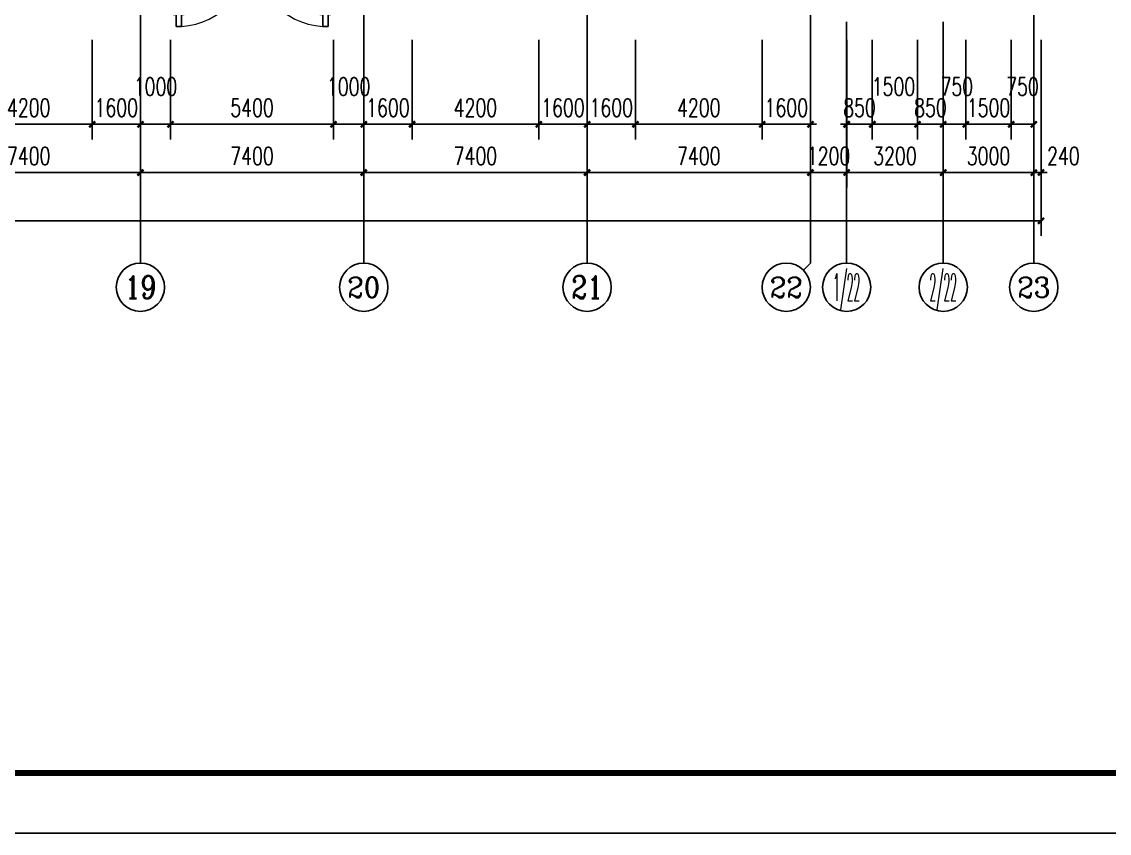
# Model space of a CAD drawing. Extents: x 13276711 to 13543385, y -848943 to -68012.
# Drawn here: x 13475653 to 13511685, y -319043 to -292143 of the extents above; entities that cross this region are included whole.
import ezdxf
from ezdxf.enums import TextEntityAlignment as Align

# ---------------------------------------------------------------- set-up
doc = ezdxf.new("R2010")
doc.units = 0
doc.header["$LTSCALE"] = 1000
doc.header["$MEASUREMENT"] = 0
doc.linetypes.add('DOTE', pattern=[2.42, 2, -0.2, 0.02, -0.2])
for name, color, linetype in [('AXIS', 3, 'Continuous'), ('AXIS_TEXT', 7, 'Continuous'), ('DOTE', 1, 'DOTE'), ('PUB_DIM', 3, 'Continuous'), ('TK', 4, 'Continuous'), ('WINDOW', 4, 'Continuous'), ('WINDOW_TEXT', 7, 'Continuous')]:
    doc.layers.add(name, color=color, linetype=linetype)
doc.styles.add('_TCH_AXIS', font='COMPLEX', dxfattribs={"bigfont": 'GBCBIG'})
doc.styles.add('_TCH_DIM_T3', font='SIMPLEX', dxfattribs={"width": 0.705882, "bigfont": 'GBCBIG'})
doc.styles.add('_TCH_WINDOW', font='SIMPLEX', dxfattribs={"height": 3.5, "bigfont": 'GBCBIG'})
doc.styles.add('COMPLEX', font='COMPLEX')
doc.dimstyles.new('_TCH_ARCH&&200', dxfattribs={"dimtxt": 595, "dimasz": 200, "dimexe": 500, "dimexo": 600, "dimgap": 252.5, "dimtad": 1, "dimdec": 0, "dimzin": 0, "dimdsep": 46, "dimtxsty": '_TCH_DIM_T3', "dimblk": 'ARCHTICK', "dimcen": 0.09, "dimclrt": 7, "dimazin": 2, "dimtfac": 1, "dimtdec": 0, "dimtix": 1, "dimtmove": 2, "dimatfit": 3, "dimfxl": 0, "dimtolj": 1, "dimtzin": 0, "dimarcsym": 0})

# ---------------------------------------------------------------- blocks, each defined once
blk = doc.blocks.new('GeYuanFrame_27736213', base_point=(20.09, 4.53))
at = {"layer": 'TK'}
blk.add_lwpolyline([(20.09, 4.53), (20.09, 598.53), (1071.09, 598.53), (1071.09, 4.53)], close=True, dxfattribs=at)
at = {"layer": 'TK', "const_width": 1}
blk.add_lwpolyline([(45.09, 588.53), (1061.09, 588.53), (1061.09, 14.53), (45.09, 14.53)], close=True, dxfattribs=at)
blk = doc.blocks.new('_AXISO')
blk.add_circle((0, 0), 0.5)
at = {"layer": 'AXIS_TEXT', "style": 'COMPLEX', "width": 1.041667}
blk.add_attdef('A', text='', height=0.56, dxfattribs=at).set_placement((-0.25, -0.28), (0.25, -0.28), align=Align.FIT)
blk = doc.blocks.new('_ArchTick')
at = {"color": 0, "linetype": 'ByBlock', "const_width": 0.4}
blk.add_lwpolyline([(-0.5, -0.5), (0.5, 0.5)], dxfattribs=at)
blk = doc.blocks.new('*D56')
at = {"layer": 'AXIS', "color": 0, "lineweight": -2}
for p, q in [((13346145, -292743), (13346145, -299243)), ((13509425, -292743), (13509425, -299243)), ((13346145, -298743), (13509425, -298743))]:
    blk.add_line(p, q, dxfattribs=at)
at = {"layer": 'Defpoints', "color": 0}
for p in [(13346145, -292143), (13509425, -292143), (13509425, -298743)]:
    blk.add_point(p, dxfattribs=at)
at = {"layer": 'AXIS', "color": 0, "lineweight": -2, "xscale": 200, "yscale": 200, "zscale": 200, "rotation": 180}
blk.add_blockref('_ArchTick', (13346145, -298743), dxfattribs=at)
at = {"layer": 'AXIS', "color": 0, "lineweight": -2, "xscale": 200, "yscale": 200, "zscale": 200}
blk.add_blockref('_ArchTick', (13509425, -298743), dxfattribs=at)
at = {"layer": 'AXIS', "color": 7, "insert": (13427785, -298193), "char_height": 595, "attachment_point": 5, "style": '_TCH_DIM_T3'}
blk.add_mtext('\\A1;163280', dxfattribs=at)
blk = doc.blocks.new('*D77')
at = {"layer": 'AXIS', "color": 0, "lineweight": -2}
for p, q in [((13472185, -292743), (13472185, -297643)), ((13479585, -292743), (13479585, -297643)), ((13472185, -297143), (13479585, -297143))]:
    blk.add_line(p, q, dxfattribs=at)
at = {"layer": 'Defpoints', "color": 0}
for p in [(13472185, -292143), (13479585, -292143), (13479585, -297143)]:
    blk.add_point(p, dxfattribs=at)
at = {"layer": 'AXIS', "color": 0, "lineweight": -2, "xscale": 200, "yscale": 200, "zscale": 200, "rotation": 180}
blk.add_blockref('_ArchTick', (13472185, -297143), dxfattribs=at)
at = {"layer": 'AXIS', "color": 0, "lineweight": -2, "xscale": 200, "yscale": 200, "zscale": 200}
blk.add_blockref('_ArchTick', (13479585, -297143), dxfattribs=at)
at = {"layer": 'AXIS', "color": 7, "insert": (13475885, -296593), "char_height": 595, "attachment_point": 5, "style": '_TCH_DIM_T3'}
blk.add_mtext('\\A1;7400', dxfattribs=at)
blk = doc.blocks.new('*D78')
at = {"layer": 'AXIS', "color": 0, "lineweight": -2}
for p, q in [((13479585, -292743), (13479585, -297643)), ((13486985, -292743), (13486985, -297643)), ((13479585, -297143), (13486985, -297143))]:
    blk.add_line(p, q, dxfattribs=at)
at = {"layer": 'Defpoints', "color": 0}
for p in [(13479585, -292143), (13486985, -292143), (13486985, -297143)]:
    blk.add_point(p, dxfattribs=at)
at = {"layer": 'AXIS', "color": 0, "lineweight": -2, "xscale": 200, "yscale": 200, "zscale": 200, "rotation": 180}
blk.add_blockref('_ArchTick', (13479585, -297143), dxfattribs=at)
at = {"layer": 'AXIS', "color": 0, "lineweight": -2, "xscale": 200, "yscale": 200, "zscale": 200}
blk.add_blockref('_ArchTick', (13486985, -297143), dxfattribs=at)
at = {"layer": 'AXIS', "color": 7, "insert": (13483285, -296593), "char_height": 595, "attachment_point": 5, "style": '_TCH_DIM_T3'}
blk.add_mtext('\\A1;7400', dxfattribs=at)
blk = doc.blocks.new('*D79')
at = {"layer": 'AXIS', "color": 0, "lineweight": -2}
for p, q in [((13486985, -292743), (13486985, -297643)), ((13494385, -292743), (13494385, -297643)), ((13486985, -297143), (13494385, -297143))]:
    blk.add_line(p, q, dxfattribs=at)
at = {"layer": 'Defpoints', "color": 0}
for p in [(13486985, -292143), (13494385, -292143), (13494385, -297143)]:
    blk.add_point(p, dxfattribs=at)
at = {"layer": 'AXIS', "color": 0, "lineweight": -2, "xscale": 200, "yscale": 200, "zscale": 200, "rotation": 180}
blk.add_blockref('_ArchTick', (13486985, -297143), dxfattribs=at)
at = {"layer": 'AXIS', "color": 0, "lineweight": -2, "xscale": 200, "yscale": 200, "zscale": 200}
blk.add_blockref('_ArchTick', (13494385, -297143), dxfattribs=at)
at = {"layer": 'AXIS', "color": 7, "insert": (13490685, -296593), "char_height": 595, "attachment_point": 5, "style": '_TCH_DIM_T3'}
blk.add_mtext('\\A1;7400', dxfattribs=at)
blk = doc.blocks.new('*D80')
at = {"layer": 'AXIS', "color": 0, "lineweight": -2}
for p, q in [((13494385, -292743), (13494385, -297643)), ((13501785, -292743), (13501785, -297643)), ((13494385, -297143), (13501785, -297143))]:
    blk.add_line(p, q, dxfattribs=at)
at = {"layer": 'Defpoints', "color": 0}
for p in [(13494385, -292143), (13501785, -292143), (13501785, -297143)]:
    blk.add_point(p, dxfattribs=at)
at = {"layer": 'AXIS', "color": 0, "lineweight": -2, "xscale": 200, "yscale": 200, "zscale": 200, "rotation": 180}
blk.add_blockref('_ArchTick', (13494385, -297143), dxfattribs=at)
at = {"layer": 'AXIS', "color": 0, "lineweight": -2, "xscale": 200, "yscale": 200, "zscale": 200}
blk.add_blockref('_ArchTick', (13501785, -297143), dxfattribs=at)
at = {"layer": 'AXIS', "color": 7, "insert": (13498085, -296593), "char_height": 595, "attachment_point": 5, "style": '_TCH_DIM_T3'}
blk.add_mtext('\\A1;7400', dxfattribs=at)
blk = doc.blocks.new('*D81')
at = {"layer": 'AXIS', "color": 0, "lineweight": -2}
for p, q in [((13501785, -292743), (13501785, -297643)), ((13502985, -292743), (13502985, -297643)), ((13501785, -297143), (13501585, -297143)), ((13501785, -297143), (13502985, -297143)), ((13502985, -297143), (13503185, -297143))]:
    blk.add_line(p, q, dxfattribs=at)
at = {"layer": 'Defpoints', "color": 0}
for p in [(13501785, -292143), (13502985, -292143), (13502985, -297143)]:
    blk.add_point(p, dxfattribs=at)
at = {"layer": 'AXIS', "color": 0, "lineweight": -2, "xscale": 200, "yscale": 200, "zscale": 200}
blk.add_blockref('_ArchTick', (13501785, -297143), dxfattribs=at)
at = {"layer": 'AXIS', "color": 0, "lineweight": -2, "xscale": 200, "yscale": 200, "zscale": 200, "rotation": 180}
blk.add_blockref('_ArchTick', (13502985, -297143), dxfattribs=at)
at = {"layer": 'AXIS', "color": 7, "insert": (13502385, -296593), "char_height": 595, "attachment_point": 5, "style": '_TCH_DIM_T3'}
blk.add_mtext('\\A1;1200', dxfattribs=at)
blk = doc.blocks.new('*D82')
at = {"layer": 'AXIS', "color": 0, "lineweight": -2}
for p, q in [((13502985, -292743), (13502985, -297643)), ((13506185, -292743), (13506185, -297643)), ((13502985, -297143), (13506185, -297143))]:
    blk.add_line(p, q, dxfattribs=at)
at = {"layer": 'Defpoints', "color": 0}
for p in [(13502985, -292143), (13506185, -292143), (13506185, -297143)]:
    blk.add_point(p, dxfattribs=at)
at = {"layer": 'AXIS', "color": 0, "lineweight": -2, "xscale": 200, "yscale": 200, "zscale": 200, "rotation": 180}
blk.add_blockref('_ArchTick', (13502985, -297143), dxfattribs=at)
at = {"layer": 'AXIS', "color": 0, "lineweight": -2, "xscale": 200, "yscale": 200, "zscale": 200}
blk.add_blockref('_ArchTick', (13506185, -297143), dxfattribs=at)
at = {"layer": 'AXIS', "color": 7, "insert": (13504585, -296593), "char_height": 595, "attachment_point": 5, "style": '_TCH_DIM_T3'}
blk.add_mtext('\\A1;3200', dxfattribs=at)
blk = doc.blocks.new('*D83')
at = {"layer": 'AXIS', "color": 0, "lineweight": -2}
for p, q in [((13506185, -292743), (13506185, -297643)), ((13509185, -292743), (13509185, -297643)), ((13506185, -297143), (13509185, -297143))]:
    blk.add_line(p, q, dxfattribs=at)
at = {"layer": 'Defpoints', "color": 0}
for p in [(13506185, -292143), (13509185, -292143), (13509185, -297143)]:
    blk.add_point(p, dxfattribs=at)
at = {"layer": 'AXIS', "color": 0, "lineweight": -2, "xscale": 200, "yscale": 200, "zscale": 200, "rotation": 180}
blk.add_blockref('_ArchTick', (13506185, -297143), dxfattribs=at)
at = {"layer": 'AXIS', "color": 0, "lineweight": -2, "xscale": 200, "yscale": 200, "zscale": 200}
blk.add_blockref('_ArchTick', (13509185, -297143), dxfattribs=at)
at = {"layer": 'AXIS', "color": 7, "insert": (13507685, -296593), "char_height": 595, "attachment_point": 5, "style": '_TCH_DIM_T3'}
blk.add_mtext('\\A1;3000', dxfattribs=at)
blk = doc.blocks.new('*D84')
at = {"layer": 'AXIS', "color": 0, "lineweight": -2}
for p, q in [((13509185, -292743), (13509185, -297643)), ((13509425, -292743), (13509425, -297643)), ((13509185, -297143), (13508985, -297143)), ((13509185, -297143), (13509425, -297143)), ((13509425, -297143), (13509625, -297143))]:
    blk.add_line(p, q, dxfattribs=at)
at = {"layer": 'Defpoints', "color": 0}
for p in [(13509185, -292143), (13509425, -292143), (13509425, -297143)]:
    blk.add_point(p, dxfattribs=at)
at = {"layer": 'AXIS', "color": 0, "lineweight": -2, "xscale": 200, "yscale": 200, "zscale": 200}
blk.add_blockref('_ArchTick', (13509185, -297143), dxfattribs=at)
at = {"layer": 'AXIS', "color": 0, "lineweight": -2, "xscale": 200, "yscale": 200, "zscale": 200, "rotation": 180}
blk.add_blockref('_ArchTick', (13509425, -297143), dxfattribs=at)
at = {"layer": 'AXIS', "color": 7, "insert": (13510165, -296593), "char_height": 595, "attachment_point": 5, "style": '_TCH_DIM_T3'}
blk.add_mtext('\\A1;240', dxfattribs=at)
blk = doc.blocks.new('$DorLib2D$00000011')
for p, q in [((-0.4667, 0.4709), (-0.4667, -0.0625)), ((-0.4667, 0.4709), (-0.4333, 0.4709)), ((-0.4333, 0.4709), (-0.4333, 0.0042)), ((0.4333, 0.4709), (0.4333, 0.0042)), ((0.4667, 0.4709), (0.4333, 0.4709)), ((0.4667, 0.4709), (0.4667, -0.0625)), ((-0.4833, 0.3962), (-0.4667, 0.3962)), ((-0.4167, 0.3962), (-0.4333, 0.3962)), ((0.4167, 0.3962), (0.4333, 0.3962)), ((0.4833, 0.3962), (0.4667, 0.3962)), ((-0.4833, 0.2346), (-0.4667, 0.2346)), ((-0.4167, 0.2346), (-0.4333, 0.2346)), ((0.4167, 0.2346), (0.4333, 0.2346)), ((0.4833, 0.2346), (0.4667, 0.2346)), ((-0.5, 0.0042), (-0.4333, 0.0042)), ((-0.5, 0.0042), (-0.5, -0.0625)), ((0.5, 0.0042), (0.4333, 0.0042)), ((0.5, 0.0042), (0.5, -0.0625)), ((-0.5, -0.0625), (-0.4667, -0.0625)), ((0.5, -0.0625), (0.4667, -0.0625))]:
    blk.add_line(p, q)
at = {"lineweight": 13}
for p, q in [((-0.4833, 0.3962), (-0.4833, 0.2346)), ((-0.4167, 0.3962), (-0.4167, 0.2346)), ((0.4167, 0.3962), (0.4167, 0.2346)), ((0.4833, 0.3962), (0.4833, 0.2346))]:
    blk.add_line(p, q, dxfattribs=at)
for centre, start, end in [((-0.4667, 0.0042), 0, 85.90396), ((0.4667, 0.0042), 94.09604, 180)]:
    blk.add_arc(centre, 0.4667, start, end, dxfattribs=at)
blk = doc.blocks.new('*D379')
at = {"layer": 'Defpoints', "color": 0}
for p in [(13473785, -292143), (13477985, -292143), (13477985, -295543)]:
    blk.add_point(p, dxfattribs=at)
at = {"layer": 'PUB_DIM', "color": 0, "lineweight": -2}
for p, q in [((13473785, -292743), (13473785, -296043)), ((13477985, -292743), (13477985, -296043)), ((13473785, -295543), (13477985, -295543))]:
    blk.add_line(p, q, dxfattribs=at)
at = {"layer": 'PUB_DIM', "color": 0, "lineweight": -2, "xscale": 200, "yscale": 200, "zscale": 200, "rotation": 180}
blk.add_blockref('_ArchTick', (13473785, -295543), dxfattribs=at)
at = {"layer": 'PUB_DIM', "color": 0, "lineweight": -2, "xscale": 200, "yscale": 200, "zscale": 200}
blk.add_blockref('_ArchTick', (13477985, -295543), dxfattribs=at)
at = {"layer": 'PUB_DIM', "color": 7, "insert": (13475885, -294993), "char_height": 595, "attachment_point": 5, "style": '_TCH_DIM_T3'}
blk.add_mtext('\\A1;4200', dxfattribs=at)
blk = doc.blocks.new('*D380')
at = {"layer": 'Defpoints', "color": 0}
for p in [(13477985, -292143), (13479585, -292143), (13479585, -295543)]:
    blk.add_point(p, dxfattribs=at)
at = {"layer": 'PUB_DIM', "color": 0, "lineweight": -2}
for p, q in [((13477985, -292743), (13477985, -296043)), ((13479585, -292743), (13479585, -296043)), ((13477985, -295543), (13477785, -295543)), ((13477985, -295543), (13479585, -295543)), ((13479585, -295543), (13479785, -295543))]:
    blk.add_line(p, q, dxfattribs=at)
at = {"layer": 'PUB_DIM', "color": 0, "lineweight": -2, "xscale": 200, "yscale": 200, "zscale": 200}
blk.add_blockref('_ArchTick', (13477985, -295543), dxfattribs=at)
at = {"layer": 'PUB_DIM', "color": 0, "lineweight": -2, "xscale": 200, "yscale": 200, "zscale": 200, "rotation": 180}
blk.add_blockref('_ArchTick', (13479585, -295543), dxfattribs=at)
at = {"layer": 'PUB_DIM', "color": 7, "insert": (13478785, -294993), "char_height": 595, "attachment_point": 5, "style": '_TCH_DIM_T3'}
blk.add_mtext('\\A1;1600', dxfattribs=at)
blk = doc.blocks.new('*D381')
at = {"layer": 'Defpoints', "color": 0}
for p in [(13479585, -292143), (13480585, -292143), (13480585, -295543)]:
    blk.add_point(p, dxfattribs=at)
at = {"layer": 'PUB_DIM', "color": 0, "lineweight": -2}
for p, q in [((13479585, -292743), (13479585, -296043)), ((13480585, -292743), (13480585, -296043)), ((13479585, -295543), (13480585, -295543))]:
    blk.add_line(p, q, dxfattribs=at)
at = {"layer": 'PUB_DIM', "color": 0, "lineweight": -2, "xscale": 200, "yscale": 200, "zscale": 200, "rotation": 180}
blk.add_blockref('_ArchTick', (13479585, -295543), dxfattribs=at)
at = {"layer": 'PUB_DIM', "color": 0, "lineweight": -2, "xscale": 200, "yscale": 200, "zscale": 200}
blk.add_blockref('_ArchTick', (13480585, -295543), dxfattribs=at)
at = {"layer": 'PUB_DIM', "color": 7, "insert": (13480085, -294293), "char_height": 595, "attachment_point": 5, "style": '_TCH_DIM_T3'}
blk.add_mtext('\\A1;1000', dxfattribs=at)
blk = doc.blocks.new('*D382')
at = {"layer": 'Defpoints', "color": 0}
for p in [(13480585, -292143), (13485985, -292143), (13485985, -295543)]:
    blk.add_point(p, dxfattribs=at)
at = {"layer": 'PUB_DIM', "color": 0, "lineweight": -2}
for p, q in [((13480585, -292743), (13480585, -296043)), ((13485985, -292743), (13485985, -296043)), ((13480585, -295543), (13485985, -295543))]:
    blk.add_line(p, q, dxfattribs=at)
at = {"layer": 'PUB_DIM', "color": 0, "lineweight": -2, "xscale": 200, "yscale": 200, "zscale": 200, "rotation": 180}
blk.add_blockref('_ArchTick', (13480585, -295543), dxfattribs=at)
at = {"layer": 'PUB_DIM', "color": 0, "lineweight": -2, "xscale": 200, "yscale": 200, "zscale": 200}
blk.add_blockref('_ArchTick', (13485985, -295543), dxfattribs=at)
at = {"layer": 'PUB_DIM', "color": 7, "insert": (13483285, -294993), "char_height": 595, "attachment_point": 5, "style": '_TCH_DIM_T3'}
blk.add_mtext('\\A1;5400', dxfattribs=at)
blk = doc.blocks.new('*D383')
at = {"layer": 'Defpoints', "color": 0}
for p in [(13485985, -292143), (13486985, -292143), (13486985, -295543)]:
    blk.add_point(p, dxfattribs=at)
at = {"layer": 'PUB_DIM', "color": 0, "lineweight": -2}
for p, q in [((13485985, -292743), (13485985, -296043)), ((13486985, -292743), (13486985, -296043)), ((13485985, -295543), (13486985, -295543))]:
    blk.add_line(p, q, dxfattribs=at)
at = {"layer": 'PUB_DIM', "color": 0, "lineweight": -2, "xscale": 200, "yscale": 200, "zscale": 200, "rotation": 180}
blk.add_blockref('_ArchTick', (13485985, -295543), dxfattribs=at)
at = {"layer": 'PUB_DIM', "color": 0, "lineweight": -2, "xscale": 200, "yscale": 200, "zscale": 200}
blk.add_blockref('_ArchTick', (13486985, -295543), dxfattribs=at)
at = {"layer": 'PUB_DIM', "color": 7, "insert": (13486485, -294293), "char_height": 595, "attachment_point": 5, "style": '_TCH_DIM_T3'}
blk.add_mtext('\\A1;1000', dxfattribs=at)
blk = doc.blocks.new('*D384')
at = {"layer": 'Defpoints', "color": 0}
for p in [(13486985, -292143), (13488585, -292143), (13488585, -295543)]:
    blk.add_point(p, dxfattribs=at)
at = {"layer": 'PUB_DIM', "color": 0, "lineweight": -2}
for p, q in [((13486985, -292743), (13486985, -296043)), ((13488585, -292743), (13488585, -296043)), ((13486985, -295543), (13486785, -295543)), ((13486985, -295543), (13488585, -295543)), ((13488585, -295543), (13488785, -295543))]:
    blk.add_line(p, q, dxfattribs=at)
at = {"layer": 'PUB_DIM', "color": 0, "lineweight": -2, "xscale": 200, "yscale": 200, "zscale": 200}
blk.add_blockref('_ArchTick', (13486985, -295543), dxfattribs=at)
at = {"layer": 'PUB_DIM', "color": 0, "lineweight": -2, "xscale": 200, "yscale": 200, "zscale": 200, "rotation": 180}
blk.add_blockref('_ArchTick', (13488585, -295543), dxfattribs=at)
at = {"layer": 'PUB_DIM', "color": 7, "insert": (13487785, -294993), "char_height": 595, "attachment_point": 5, "style": '_TCH_DIM_T3'}
blk.add_mtext('\\A1;1600', dxfattribs=at)
blk = doc.blocks.new('*D385')
at = {"layer": 'Defpoints', "color": 0}
for p in [(13488585, -292143), (13492785, -292143), (13492785, -295543)]:
    blk.add_point(p, dxfattribs=at)
at = {"layer": 'PUB_DIM', "color": 0, "lineweight": -2}
for p, q in [((13488585, -292743), (13488585, -296043)), ((13492785, -292743), (13492785, -296043)), ((13488585, -295543), (13492785, -295543))]:
    blk.add_line(p, q, dxfattribs=at)
at = {"layer": 'PUB_DIM', "color": 0, "lineweight": -2, "xscale": 200, "yscale": 200, "zscale": 200, "rotation": 180}
blk.add_blockref('_ArchTick', (13488585, -295543), dxfattribs=at)
at = {"layer": 'PUB_DIM', "color": 0, "lineweight": -2, "xscale": 200, "yscale": 200, "zscale": 200}
blk.add_blockref('_ArchTick', (13492785, -295543), dxfattribs=at)
at = {"layer": 'PUB_DIM', "color": 7, "insert": (13490685, -294993), "char_height": 595, "attachment_point": 5, "style": '_TCH_DIM_T3'}
blk.add_mtext('\\A1;4200', dxfattribs=at)
blk = doc.blocks.new('*D386')
at = {"layer": 'Defpoints', "color": 0}
for p in [(13492785, -292143), (13494385, -292143), (13494385, -295543)]:
    blk.add_point(p, dxfattribs=at)
at = {"layer": 'PUB_DIM', "color": 0, "lineweight": -2}
for p, q in [((13492785, -292743), (13492785, -296043)), ((13494385, -292743), (13494385, -296043)), ((13492785, -295543), (13492585, -295543)), ((13492785, -295543), (13494385, -295543)), ((13494385, -295543), (13494585, -295543))]:
    blk.add_line(p, q, dxfattribs=at)
at = {"layer": 'PUB_DIM', "color": 0, "lineweight": -2, "xscale": 200, "yscale": 200, "zscale": 200}
blk.add_blockref('_ArchTick', (13492785, -295543), dxfattribs=at)
at = {"layer": 'PUB_DIM', "color": 0, "lineweight": -2, "xscale": 200, "yscale": 200, "zscale": 200, "rotation": 180}
blk.add_blockref('_ArchTick', (13494385, -295543), dxfattribs=at)
at = {"layer": 'PUB_DIM', "color": 7, "insert": (13493585, -294993), "char_height": 595, "attachment_point": 5, "style": '_TCH_DIM_T3'}
blk.add_mtext('\\A1;1600', dxfattribs=at)
blk = doc.blocks.new('*D387')
at = {"layer": 'Defpoints', "color": 0}
for p in [(13494385, -292143), (13495985, -292143), (13495985, -295543)]:
    blk.add_point(p, dxfattribs=at)
at = {"layer": 'PUB_DIM', "color": 0, "lineweight": -2}
for p, q in [((13494385, -292743), (13494385, -296043)), ((13495985, -292743), (13495985, -296043)), ((13494385, -295543), (13494185, -295543)), ((13494385, -295543), (13495985, -295543)), ((13495985, -295543), (13496185, -295543))]:
    blk.add_line(p, q, dxfattribs=at)
at = {"layer": 'PUB_DIM', "color": 0, "lineweight": -2, "xscale": 200, "yscale": 200, "zscale": 200}
blk.add_blockref('_ArchTick', (13494385, -295543), dxfattribs=at)
at = {"layer": 'PUB_DIM', "color": 0, "lineweight": -2, "xscale": 200, "yscale": 200, "zscale": 200, "rotation": 180}
blk.add_blockref('_ArchTick', (13495985, -295543), dxfattribs=at)
at = {"layer": 'PUB_DIM', "color": 7, "insert": (13495185, -294993), "char_height": 595, "attachment_point": 5, "style": '_TCH_DIM_T3'}
blk.add_mtext('\\A1;1600', dxfattribs=at)
blk = doc.blocks.new('*D388')
at = {"layer": 'Defpoints', "color": 0}
for p in [(13495985, -292143), (13500185, -292143), (13500185, -295543)]:
    blk.add_point(p, dxfattribs=at)
at = {"layer": 'PUB_DIM', "color": 0, "lineweight": -2}
for p, q in [((13495985, -292743), (13495985, -296043)), ((13500185, -292743), (13500185, -296043)), ((13495985, -295543), (13500185, -295543))]:
    blk.add_line(p, q, dxfattribs=at)
at = {"layer": 'PUB_DIM', "color": 0, "lineweight": -2, "xscale": 200, "yscale": 200, "zscale": 200, "rotation": 180}
blk.add_blockref('_ArchTick', (13495985, -295543), dxfattribs=at)
at = {"layer": 'PUB_DIM', "color": 0, "lineweight": -2, "xscale": 200, "yscale": 200, "zscale": 200}
blk.add_blockref('_ArchTick', (13500185, -295543), dxfattribs=at)
at = {"layer": 'PUB_DIM', "color": 7, "insert": (13498085, -294993), "char_height": 595, "attachment_point": 5, "style": '_TCH_DIM_T3'}
blk.add_mtext('\\A1;4200', dxfattribs=at)
blk = doc.blocks.new('*D389')
at = {"layer": 'Defpoints', "color": 0}
for p in [(13500185, -292143), (13501785, -292143), (13501785, -295543)]:
    blk.add_point(p, dxfattribs=at)
at = {"layer": 'PUB_DIM', "color": 0, "lineweight": -2}
for p, q in [((13500185, -292743), (13500185, -296043)), ((13501785, -292743), (13501785, -296043)), ((13500185, -295543), (13499985, -295543)), ((13500185, -295543), (13501785, -295543)), ((13501785, -295543), (13501985, -295543))]:
    blk.add_line(p, q, dxfattribs=at)
at = {"layer": 'PUB_DIM', "color": 0, "lineweight": -2, "xscale": 200, "yscale": 200, "zscale": 200}
blk.add_blockref('_ArchTick', (13500185, -295543), dxfattribs=at)
at = {"layer": 'PUB_DIM', "color": 0, "lineweight": -2, "xscale": 200, "yscale": 200, "zscale": 200, "rotation": 180}
blk.add_blockref('_ArchTick', (13501785, -295543), dxfattribs=at)
at = {"layer": 'PUB_DIM', "color": 7, "insert": (13500985, -294993), "char_height": 595, "attachment_point": 5, "style": '_TCH_DIM_T3'}
blk.add_mtext('\\A1;1600', dxfattribs=at)
blk = doc.blocks.new('*D390')
at = {"layer": 'Defpoints', "color": 0}
for p in [(13502985, -292143), (13503835, -292143), (13503835, -295543)]:
    blk.add_point(p, dxfattribs=at)
at = {"layer": 'PUB_DIM', "color": 0, "lineweight": -2}
for p, q in [((13502985, -292743), (13502985, -296043)), ((13503835, -292743), (13503835, -296043)), ((13502985, -295543), (13502785, -295543)), ((13502985, -295543), (13503835, -295543)), ((13503835, -295543), (13504035, -295543))]:
    blk.add_line(p, q, dxfattribs=at)
at = {"layer": 'PUB_DIM', "color": 0, "lineweight": -2, "xscale": 200, "yscale": 200, "zscale": 200}
blk.add_blockref('_ArchTick', (13502985, -295543), dxfattribs=at)
at = {"layer": 'PUB_DIM', "color": 0, "lineweight": -2, "xscale": 200, "yscale": 200, "zscale": 200, "rotation": 180}
blk.add_blockref('_ArchTick', (13503835, -295543), dxfattribs=at)
at = {"layer": 'PUB_DIM', "color": 7, "insert": (13503410, -294993), "char_height": 595, "attachment_point": 5, "style": '_TCH_DIM_T3'}
blk.add_mtext('\\A1;850', dxfattribs=at)
blk = doc.blocks.new('*D391')
at = {"layer": 'Defpoints', "color": 0}
for p in [(13503835, -292143), (13505335, -292143), (13505335, -295543)]:
    blk.add_point(p, dxfattribs=at)
at = {"layer": 'PUB_DIM', "color": 0, "lineweight": -2}
for p, q in [((13503835, -292743), (13503835, -296043)), ((13505335, -292743), (13505335, -296043)), ((13503835, -295543), (13505335, -295543))]:
    blk.add_line(p, q, dxfattribs=at)
at = {"layer": 'PUB_DIM', "color": 0, "lineweight": -2, "xscale": 200, "yscale": 200, "zscale": 200, "rotation": 180}
blk.add_blockref('_ArchTick', (13503835, -295543), dxfattribs=at)
at = {"layer": 'PUB_DIM', "color": 0, "lineweight": -2, "xscale": 200, "yscale": 200, "zscale": 200}
blk.add_blockref('_ArchTick', (13505335, -295543), dxfattribs=at)
at = {"layer": 'PUB_DIM', "color": 7, "insert": (13504535, -294293), "char_height": 595, "attachment_point": 5, "style": '_TCH_DIM_T3'}
blk.add_mtext('\\A1;1500', dxfattribs=at)
blk = doc.blocks.new('*D392')
at = {"layer": 'Defpoints', "color": 0}
for p in [(13505335, -292143), (13506185, -292143), (13506185, -295543)]:
    blk.add_point(p, dxfattribs=at)
at = {"layer": 'PUB_DIM', "color": 0, "lineweight": -2}
for p, q in [((13505335, -292743), (13505335, -296043)), ((13506185, -292743), (13506185, -296043)), ((13505335, -295543), (13505135, -295543)), ((13505335, -295543), (13506185, -295543)), ((13506185, -295543), (13506385, -295543))]:
    blk.add_line(p, q, dxfattribs=at)
at = {"layer": 'PUB_DIM', "color": 0, "lineweight": -2, "xscale": 200, "yscale": 200, "zscale": 200}
blk.add_blockref('_ArchTick', (13505335, -295543), dxfattribs=at)
at = {"layer": 'PUB_DIM', "color": 0, "lineweight": -2, "xscale": 200, "yscale": 200, "zscale": 200, "rotation": 180}
blk.add_blockref('_ArchTick', (13506185, -295543), dxfattribs=at)
at = {"layer": 'PUB_DIM', "color": 7, "insert": (13505760, -294993), "char_height": 595, "attachment_point": 5, "style": '_TCH_DIM_T3'}
blk.add_mtext('\\A1;850', dxfattribs=at)
blk = doc.blocks.new('*D393')
at = {"layer": 'Defpoints', "color": 0}
for p in [(13506185, -292143), (13506935, -292143), (13506935, -295543)]:
    blk.add_point(p, dxfattribs=at)
at = {"layer": 'PUB_DIM', "color": 0, "lineweight": -2}
for p, q in [((13506185, -292743), (13506185, -296043)), ((13506935, -292743), (13506935, -296043)), ((13506185, -295543), (13506935, -295543))]:
    blk.add_line(p, q, dxfattribs=at)
at = {"layer": 'PUB_DIM', "color": 0, "lineweight": -2, "xscale": 200, "yscale": 200, "zscale": 200, "rotation": 180}
blk.add_blockref('_ArchTick', (13506185, -295543), dxfattribs=at)
at = {"layer": 'PUB_DIM', "color": 0, "lineweight": -2, "xscale": 200, "yscale": 200, "zscale": 200}
blk.add_blockref('_ArchTick', (13506935, -295543), dxfattribs=at)
at = {"layer": 'PUB_DIM', "color": 7, "insert": (13506635, -294293), "char_height": 595, "attachment_point": 5, "style": '_TCH_DIM_T3'}
blk.add_mtext('\\A1;750', dxfattribs=at)
blk = doc.blocks.new('*D394')
at = {"layer": 'Defpoints', "color": 0}
for p in [(13506935, -292143), (13508435, -292143), (13508435, -295543)]:
    blk.add_point(p, dxfattribs=at)
at = {"layer": 'PUB_DIM', "color": 0, "lineweight": -2}
for p, q in [((13506935, -292743), (13506935, -296043)), ((13508435, -292743), (13508435, -296043)), ((13506935, -295543), (13506735, -295543)), ((13506935, -295543), (13508435, -295543)), ((13508435, -295543), (13508635, -295543))]:
    blk.add_line(p, q, dxfattribs=at)
at = {"layer": 'PUB_DIM', "color": 0, "lineweight": -2, "xscale": 200, "yscale": 200, "zscale": 200}
blk.add_blockref('_ArchTick', (13506935, -295543), dxfattribs=at)
at = {"layer": 'PUB_DIM', "color": 0, "lineweight": -2, "xscale": 200, "yscale": 200, "zscale": 200, "rotation": 180}
blk.add_blockref('_ArchTick', (13508435, -295543), dxfattribs=at)
at = {"layer": 'PUB_DIM', "color": 7, "insert": (13507685, -294993), "char_height": 595, "attachment_point": 5, "style": '_TCH_DIM_T3'}
blk.add_mtext('\\A1;1500', dxfattribs=at)
blk = doc.blocks.new('*D395')
at = {"layer": 'Defpoints', "color": 0}
for p in [(13508435, -292143), (13509185, -292143), (13509185, -295543)]:
    blk.add_point(p, dxfattribs=at)
at = {"layer": 'PUB_DIM', "color": 0, "lineweight": -2}
for p, q in [((13508435, -292743), (13508435, -296043)), ((13509185, -292743), (13509185, -296043)), ((13508435, -295543), (13509185, -295543))]:
    blk.add_line(p, q, dxfattribs=at)
at = {"layer": 'PUB_DIM', "color": 0, "lineweight": -2, "xscale": 200, "yscale": 200, "zscale": 200, "rotation": 180}
blk.add_blockref('_ArchTick', (13508435, -295543), dxfattribs=at)
at = {"layer": 'PUB_DIM', "color": 0, "lineweight": -2, "xscale": 200, "yscale": 200, "zscale": 200}
blk.add_blockref('_ArchTick', (13509185, -295543), dxfattribs=at)
at = {"layer": 'PUB_DIM', "color": 7, "insert": (13508810, -294293), "char_height": 595, "attachment_point": 5, "style": '_TCH_DIM_T3'}
blk.add_mtext('\\A1;750', dxfattribs=at)

msp = doc.modelspace()

# ---------------------------------------------------------------- linework, layer by layer
at = {"layer": 'AXIS'}
for p, q in [((13479584.8, -292143.1), (13479584.8, -300143.1)), ((13486984.8, -292143.1), (13486984.8, -300143.1)), ((13494384.8, -292143.1), (13494384.8, -300143.1)), ((13501784.8, -292143.1), (13501784.8, -300143.1)), ((13502984.8, -292143.1), (13502984.8, -300143.1)), ((13506184.8, -292143.1), (13506184.8, -300143.1)), ((13509184.8, -292143.1), (13509184.8, -300143.1)), ((13501550.5, -300377.4), (13501784.8, -300143.1))]:
    msp.add_line(p, q, dxfattribs=at)
at = {"layer": 'DOTE'}
for p, q in [((13479584.8, -292143.1), (13479584.8, -227143.1)), ((13486984.8, -292143.1), (13486984.8, -227143.1)), ((13494384.8, -292143.1), (13494384.8, -227143.1)), ((13501784.8, -292143.1), (13501784.8, -227143.1)), ((13509184.8, -292143.1), (13509184.8, -227143.1))]:
    msp.add_line(p, q, dxfattribs=at)

# ---------------------------------------------------------------- block references
at = {"xscale": 200, "yscale": 200, "zscale": 200}
msp.add_blockref('GeYuanFrame_27736213', (13328184.8, -319043.1), dxfattribs=at)
at = {"layer": 'AXIS'}
ref = msp.add_blockref('_AXISO', (13479584.8, -300943.1), dxfattribs=dict(at, xscale=1600, yscale=1600, zscale=1600))
ref.add_attrib('A', '19', dxfattribs={"layer": 'AXIS_TEXT', "ltscale": 0.5, "height": 750.73, "style": '_TCH_AXIS'}).set_placement((13479066.5, -301318.4), (13480103.2, -301318.4), align=Align.FIT)
ref = msp.add_blockref('_AXISO', (13486984.8, -300943.1), dxfattribs=dict(at, xscale=1600, yscale=1600, zscale=1600))
ref.add_attrib('A', '20', dxfattribs={"layer": 'AXIS_TEXT', "ltscale": 0.5, "height": 672.63, "style": '_TCH_AXIS'}).set_placement((13486440.3, -301279.4), (13487529.4, -301279.4), align=Align.FIT)
ref = msp.add_blockref('_AXISO', (13494384.8, -300943.1), dxfattribs=dict(at, xscale=1600, yscale=1600, zscale=1600))
ref.add_attrib('A', '21', dxfattribs={"layer": 'AXIS_TEXT', "ltscale": 0.5, "height": 750.73, "style": '_TCH_AXIS'}).set_placement((13493866.5, -301318.4), (13494903.2, -301318.4), align=Align.FIT)
ref = msp.add_blockref('_AXISO', (13500984.8, -300943.1), dxfattribs=dict(at, xscale=1600, yscale=1600, zscale=1600))
ref.add_attrib('A', '22', dxfattribs={"layer": 'AXIS_TEXT', "ltscale": 0.5, "height": 672.63, "style": '_TCH_AXIS'}).set_placement((13500440.3, -301279.4), (13501529.4, -301279.4), align=Align.FIT)
ref = msp.add_blockref('_AXISO', (13502984.8, -300943.1), dxfattribs=dict(at, xscale=1600, yscale=1600, zscale=1600))
ref.add_attrib('A', '1/22', dxfattribs={"layer": 'AXIS_TEXT', "ltscale": 0.5, "height": 905.1, "style": '_TCH_AXIS', "width": 0.295775}).set_placement((13502532.3, -301395.6), (13503437.4, -301395.6), align=Align.FIT)
ref = msp.add_blockref('_AXISO', (13506184.8, -300943.1), dxfattribs=dict(at, xscale=1600, yscale=1600, zscale=1600))
ref.add_attrib('A', '2/22', dxfattribs={"layer": 'AXIS_TEXT', "ltscale": 0.5, "height": 905.1, "style": '_TCH_AXIS', "width": 0.276316}).set_placement((13505732.3, -301395.6), (13506637.4, -301395.6), align=Align.FIT)
ref = msp.add_blockref('_AXISO', (13509184.8, -300943.1), dxfattribs=dict(at, xscale=1600, yscale=1600, zscale=1600))
ref.add_attrib('A', '23', dxfattribs={"layer": 'AXIS_TEXT', "ltscale": 0.5, "height": 672.63, "style": '_TCH_AXIS'}).set_placement((13508640.3, -301279.4), (13509729.4, -301279.4), align=Align.FIT)
at = {"layer": 'WINDOW'}
ref = msp.add_blockref('$DorLib2D$00000011', (13483284.8, -289763.1), dxfattribs=dict(at, xscale=-5400, yscale=-5400, zscale=-5400))
ref.add_attrib('A', 'M5460', (13482304.8, -289380.8), dxfattribs={"layer": 'WINDOW_TEXT', "ltscale": 0.5, "height": 595, "style": '_TCH_WINDOW', "width": 0.705882})

# ---------------------------------------------------------------- dimensions: what is measured, and where the dimension line sits
at = {"layer": 'AXIS'}
for p1, p2, distance, text, picture, middle in [((13346144.8, -292143.1), (13509424.8, -292143.1), -6600, '163280', '*D56', (13427784.8, -298193.1)), ((13472184.8, -292143.1), (13479584.8, -292143.1), -5000, '7400', '*D77', (13475884.8, -296593.1)), ((13479584.8, -292143.1), (13486984.8, -292143.1), -5000, '7400', '*D78', (13483284.8, -296593.1)), ((13486984.8, -292143.1), (13494384.8, -292143.1), -5000, '7400', '*D79', (13490684.8, -296593.1)), ((13494384.8, -292143.1), (13501784.8, -292143.1), -5000, '7400', '*D80', (13498084.8, -296593.1)), ((13501784.8, -292143.1), (13502984.8, -292143.1), -5000, '1200', '*D81', (13502384.8, -296593.1)), ((13502984.8, -292143.1), (13506184.8, -292143.1), -5000, '3200', '*D82', (13504584.8, -296593.1)), ((13506184.8, -292143.1), (13509184.8, -292143.1), -5000, '3000', '*D83', (13507684.8, -296593.1))]:
    dim = msp.add_aligned_dim(p1=p1, p2=p2, distance=distance, text=text, dimstyle='_TCH_ARCH&&200', dxfattribs=at)
    dim.commit()
    dim.dimension.update_dxf_attribs({"geometry": picture, "text_midpoint": middle})
dim = msp.add_linear_dim(base=(13509424.8, -297143.1), p1=(13509184.8, -292143.1), p2=(13509424.8, -292143.1), angle=0, text='240', dimstyle='_TCH_ARCH&&200', dxfattribs=at)
dim.commit()
dim.dimension.update_dxf_attribs({"geometry": '*D84', "text_midpoint": (13510164.8, -296593.1), "dimtype": 161})
at = {"layer": 'PUB_DIM'}
for p1, p2, text, picture, middle in [((13473784.8, -292143.1), (13477984.8, -292143.1), '4200', '*D379', (13475884.8, -294993.1)), ((13477984.8, -292143.1), (13479584.8, -292143.1), '1600', '*D380', (13478784.8, -294993.1)), ((13480584.8, -292143.1), (13485984.8, -292143.1), '5400', '*D382', (13483284.8, -294993.1)), ((13486984.8, -292143.1), (13488584.8, -292143.1), '1600', '*D384', (13487784.8, -294993.1)), ((13488584.8, -292143.1), (13492784.8, -292143.1), '4200', '*D385', (13490684.8, -294993.1)), ((13492784.8, -292143.1), (13494384.8, -292143.1), '1600', '*D386', (13493584.8, -294993.1)), ((13494384.8, -292143.1), (13495984.8, -292143.1), '1600', '*D387', (13495184.8, -294993.1)), ((13495984.8, -292143.1), (13500184.8, -292143.1), '4200', '*D388', (13498084.8, -294993.1)), ((13500184.8, -292143.1), (13501784.8, -292143.1), '1600', '*D389', (13500984.8, -294993.1)), ((13502984.8, -292143.1), (13503834.8, -292143.1), '850', '*D390', (13503409.8, -294993.1)), ((13505334.8, -292143.1), (13506184.8, -292143.1), '850', '*D392', (13505759.8, -294993.1)), ((13506934.8, -292143.1), (13508434.8, -292143.1), '1500', '*D394', (13507684.8, -294993.1))]:
    dim = msp.add_aligned_dim(p1=p1, p2=p2, distance=-3400, text=text, dimstyle='_TCH_ARCH&&200', dxfattribs=at)
    dim.commit()
    dim.dimension.update_dxf_attribs({"geometry": picture, "text_midpoint": middle})
for base, p1, p2, text, picture, middle in [((13480584.8, -295543.1), (13479584.8, -292143.1), (13480584.8, -292143.1), '1000', '*D381', (13480084.8, -294293.1)), ((13486984.8, -295543.1), (13485984.8, -292143.1), (13486984.8, -292143.1), '1000', '*D383', (13486484.8, -294293.1)), ((13505334.8, -295543.1), (13503834.8, -292143.1), (13505334.8, -292143.1), '1500', '*D391', (13504534.8, -294293.1)), ((13506934.8, -295543.1), (13506184.8, -292143.1), (13506934.8, -292143.1), '750', '*D393', (13506634.8, -294293.1)), ((13509184.8, -295543.1), (13508434.8, -292143.1), (13509184.8, -292143.1), '750', '*D395', (13508809.8, -294293.1))]:
    dim = msp.add_linear_dim(base=base, p1=p1, p2=p2, angle=360, text=text, dimstyle='_TCH_ARCH&&200', dxfattribs=at)
    dim.commit()
    dim.dimension.update_dxf_attribs({"geometry": picture, "text_midpoint": middle, "dimtype": 161})

doc.saveas('drawing.dxf')
